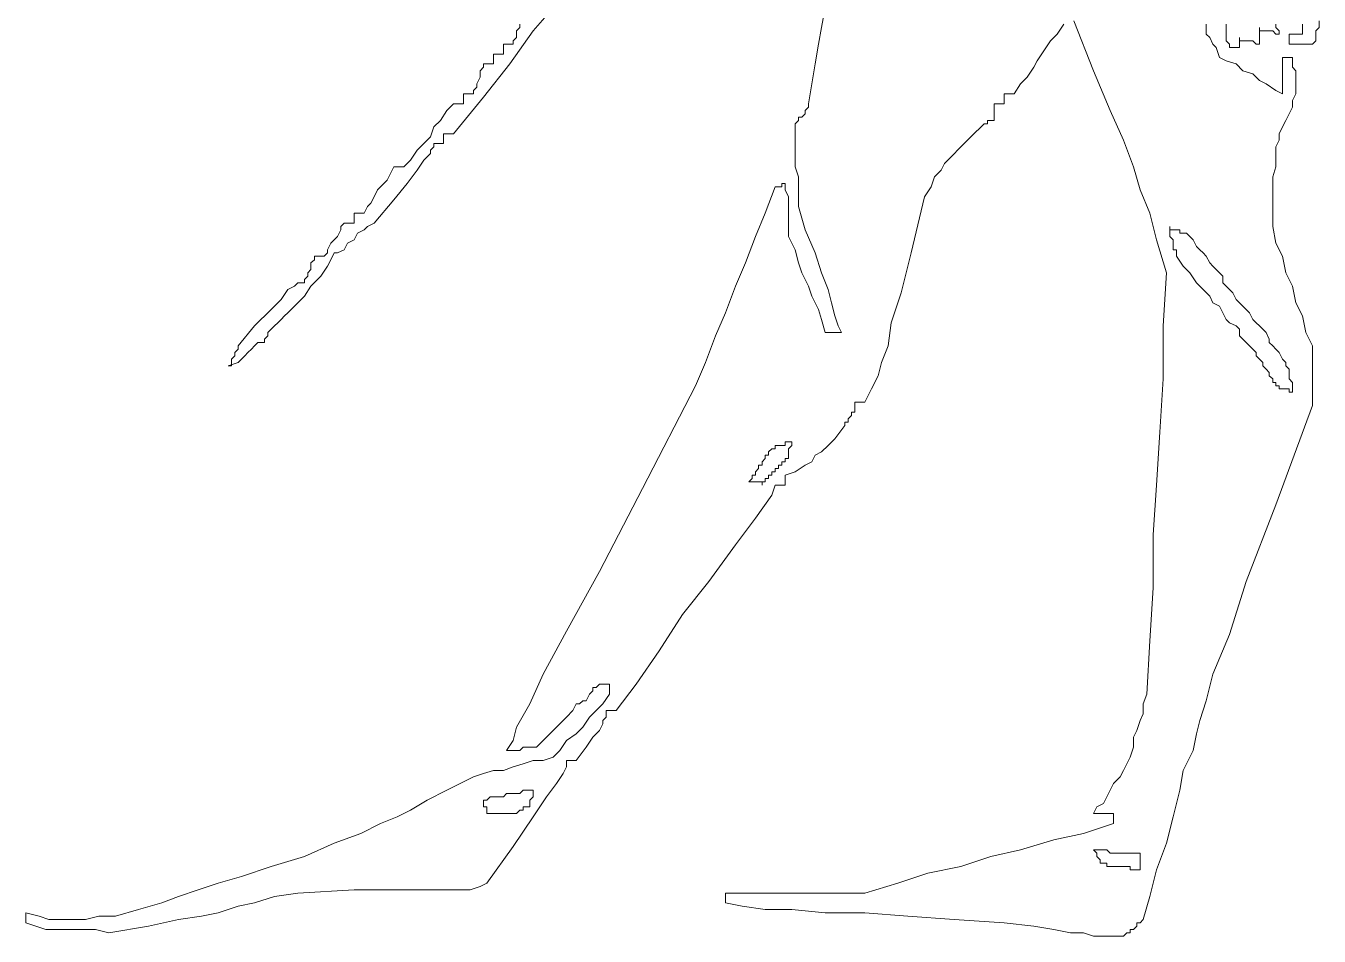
# Model space of a CAD drawing. Header units: millimetres. Extents: x 351279 to 387190, y -1289537 to -1277077.
# Drawn here: x 384714.2 to 384843.9, y -1285904 to -1285812.7 of the extents above; entities that cross this region are included whole.
import ezdxf

# ---------------------------------------------------------------- set-up
doc = ezdxf.new("R2010")
doc.units = ezdxf.units.MM
doc.header["$LTSCALE"] = 20
doc.layers.add('细实线', color=97, linetype='Continuous', lineweight=13)

# ---------------------------------------------------------------- blocks, each defined once
blk = doc.blocks.new('A$C263D1E79')
at = {"color": 5}
for points in [[(5.422, 0), (5.389, 0.033), (5.356, 0.033), (5.356, 0.067), (5.323, 0.067), (5.289, 0.1), (5.289, 0.133), (5.256, 0.133), (5.223, 0.166), (5.156, 0.399), (5.09, 0.665), (4.99, 0.931), (4.923, 1.198), (4.857, 1.464), (4.824, 1.663), (4.757, 1.796), (4.724, 1.863), (4.691, 2.029), (4.657, 2.162), (4.591, 2.362), (4.524, 2.628), (4.358, 3.027), (4.192, 3.559), (3.892, 4.325), (3.526, 5.323), (3.526, 5.389), (3.526, 5.456), (3.526, 5.522), (3.526, 5.622), (3.526, 5.688), (3.526, 5.755), (3.526, 5.822), (3.526, 5.921), (3.593, 6.054), (3.626, 6.221), (3.693, 6.354), (3.726, 6.52), (3.792, 6.653), (3.826, 6.82), (3.892, 6.953), (3.925, 7.119), (3.925, 7.219), (3.925, 7.319), (3.925, 7.385), (3.925, 7.485), (3.925, 7.618), (3.892, 7.718), (3.892, 7.818), (3.892, 7.917), (3.859, 7.984), (3.859, 8.05), (3.826, 8.117), (3.792, 8.183), (3.759, 8.25), (3.726, 8.316), (3.726, 8.383), (3.693, 8.45), (3.693, 8.483), (3.693, 8.549), (3.693, 8.583), (3.693, 8.616), (3.693, 8.682), (3.726, 8.716), (3.726, 8.749), (3.726, 8.815), (3.759, 8.815), (3.792, 8.815), (3.826, 8.815), (3.826, 8.749), (3.826, 8.716), (3.826, 8.682), (3.826, 8.616), (3.826, 8.583), (3.826, 8.549), (3.826, 8.483), (3.826, 8.45), (3.892, 8.483), (3.992, 8.549), (4.058, 8.583), (4.125, 8.649), (4.225, 8.682), (4.291, 8.749), (4.391, 8.782), (4.458, 8.815), (4.491, 8.915), (4.524, 8.949), (4.557, 9.015), (4.591, 9.048), (4.591, 9.082), (4.591, 9.148)], [(4.391, 9.148), (4.391, 9.115), (4.391, 9.082), (4.391, 9.048), (4.391, 9.015), (4.391, 8.982), (4.358, 8.949), (4.358, 8.915), (4.325, 8.915), (4.291, 8.915), (4.258, 8.915), (4.258, 8.949), (4.258, 8.982), (4.258, 9.015), (4.258, 8.982), (4.225, 8.982), (4.192, 8.982), (4.158, 8.982), (4.125, 8.982), (4.092, 8.949), (4.058, 8.949), (4.058, 8.982), (4.058, 9.015), (4.058, 9.048), (4.058, 9.082), (4.058, 9.115), (4.058, 9.082), (4.025, 9.082), (3.992, 9.082), (3.959, 9.082), (3.925, 9.082), (3.892, 9.048), (3.859, 9.048), (3.859, 9.082), (3.892, 9.115), (3.892, 9.148)], [(3.626, 9.148), (3.626, 9.115), (3.626, 9.082), (3.626, 9.048), (3.659, 9.048), (3.693, 9.048), (3.726, 9.048), (3.759, 9.048), (3.759, 9.015), (3.759, 8.982), (3.759, 8.949), (3.726, 8.949), (3.693, 8.949), (3.659, 8.949), (3.626, 8.949), (3.593, 8.949), (3.559, 8.949), (3.526, 8.949), (3.493, 8.982), (3.493, 9.048), (3.493, 9.082), (3.46, 9.115), (3.46, 9.181)], [(11.477, 9.148), (11.477, 9.115), (11.51, 9.082), (11.51, 9.048), (11.51, 9.015), (11.543, 8.982), (11.543, 8.949), (11.577, 8.949), (11.61, 8.949), (11.643, 8.949), (11.643, 8.915), (11.643, 8.882), (11.643, 8.849), (11.676, 8.849), (11.71, 8.849), (11.743, 8.849), (11.743, 8.815), (11.743, 8.782), (11.743, 8.749), (11.776, 8.749), (11.809, 8.749), (11.843, 8.749), (11.843, 8.716), (11.876, 8.682), (11.876, 8.649), (11.876, 8.616), (11.909, 8.549), (11.909, 8.516), (11.942, 8.483), (11.942, 8.45), (11.976, 8.45), (12.009, 8.45), (12.042, 8.45), (12.042, 8.416), (12.042, 8.383), (12.042, 8.35), (12.076, 8.35), (12.109, 8.35), (12.142, 8.35), (12.209, 8.283), (12.275, 8.183), (12.342, 8.117), (12.375, 8.017), (12.441, 7.951), (12.508, 7.884), (12.575, 7.784), (12.641, 7.718), (12.674, 7.718), (12.708, 7.718), (12.741, 7.718), (12.774, 7.651), (12.807, 7.585), (12.841, 7.551), (12.907, 7.485), (12.94, 7.418), (12.974, 7.352), (13.007, 7.319), (13.04, 7.252), (13.074, 7.252), (13.107, 7.252), (13.14, 7.252), (13.14, 7.219), (13.14, 7.185), (13.14, 7.152), (13.173, 7.152), (13.207, 7.152), (13.24, 7.152), (13.273, 7.119), (13.273, 7.086), (13.306, 7.019), (13.34, 6.986), (13.373, 6.953), (13.406, 6.886), (13.406, 6.853), (13.439, 6.82), (13.473, 6.82), (13.506, 6.82), (13.539, 6.82), (13.539, 6.786), (13.573, 6.753), (13.573, 6.72), (13.573, 6.686), (13.606, 6.653), (13.606, 6.62), (13.639, 6.587), (13.639, 6.553), (13.672, 6.553), (13.706, 6.553), (13.739, 6.52), (13.805, 6.487), (13.872, 6.387), (13.972, 6.287), (14.138, 6.121), (14.304, 5.921), (14.304, 5.888), (14.338, 5.855), (14.338, 5.822), (14.371, 5.788), (14.371, 5.755), (14.371, 5.722), (14.404, 5.722), (14.304, 5.755), (14.238, 5.822), (14.205, 5.855), (14.171, 5.888), (14.138, 5.921), (14.105, 5.955), (14.072, 5.955), (14.038, 5.955), (14.038, 5.988), (14.005, 6.021), (14.005, 6.054), (13.972, 6.088), (13.938, 6.121), (13.905, 6.154), (13.872, 6.187), (13.839, 6.221), (13.805, 6.254), (13.739, 6.321), (13.639, 6.42), (13.573, 6.52), (13.473, 6.62), (13.406, 6.72), (13.373, 6.786), (13.34, 6.853), (13.306, 6.853), (13.24, 6.886), (13.207, 6.953), (13.14, 6.986), (13.107, 7.052), (13.04, 7.086), (13.007, 7.119), (12.94, 7.152), (12.741, 7.385), (12.608, 7.551), (12.508, 7.684), (12.441, 7.784), (12.375, 7.851), (12.375, 7.884), (12.342, 7.917), (12.342, 7.951), (12.308, 7.951), (12.275, 7.951), (12.242, 7.951), (12.242, 7.984), (12.242, 8.017), (12.242, 8.05), (12.209, 8.05), (12.175, 8.05), (12.142, 8.05), (11.843, 8.416), (11.577, 8.749), (11.344, 9.082), (11.111, 9.348)], [(8.416, 9.314), (8.45, 9.115), (8.483, 8.949), (8.516, 8.749), (8.549, 8.549), (8.583, 8.35), (8.583, 8.316), (8.616, 8.283), (8.616, 8.25), (8.649, 8.217), (8.682, 8.217), (8.682, 8.183), (8.716, 8.15), (8.716, 8.117), (8.716, 8.017), (8.716, 7.917), (8.716, 7.818), (8.716, 7.718), (8.682, 7.618), (8.682, 7.518), (8.682, 7.418), (8.682, 7.319), (8.616, 7.086), (8.516, 6.853), (8.45, 6.653), (8.383, 6.487), (8.35, 6.354), (8.316, 6.221), (8.283, 6.121), (8.25, 6.054), (8.283, 6.054), (8.316, 6.054), (8.35, 6.054), (8.383, 6.054), (8.416, 6.054), (8.45, 6.187), (8.483, 6.287), (8.549, 6.42), (8.583, 6.52), (8.649, 6.653), (8.682, 6.753), (8.716, 6.886), (8.782, 7.019), (8.782, 7.086), (8.782, 7.152), (8.782, 7.219), (8.782, 7.285), (8.782, 7.352), (8.782, 7.418), (8.815, 7.485), (8.815, 7.551), (8.849, 7.551), (8.849, 7.518), (8.882, 7.518), (8.915, 7.518), (9.015, 7.252), (9.115, 7.019), (9.215, 6.753), (9.314, 6.52), (9.414, 6.254), (9.514, 6.021), (9.614, 5.755), (9.714, 5.522), (10.246, 4.491), (10.678, 3.659), (11.011, 3.06), (11.244, 2.628), (11.377, 2.329), (11.51, 2.096), (11.543, 1.963), (11.61, 1.863), (11.543, 1.863), (11.51, 1.863), (11.477, 1.863), (11.443, 1.896), (11.41, 1.896), (11.377, 1.896), (11.344, 1.896), (11.31, 1.896), (11.177, 2.029), (11.078, 2.129), (11.011, 2.196), (10.945, 2.262), (10.911, 2.329), (10.878, 2.329), (10.845, 2.362), (10.811, 2.362), (10.778, 2.428), (10.745, 2.462), (10.745, 2.495), (10.712, 2.495), (10.678, 2.528), (10.645, 2.528), (10.612, 2.528), (10.579, 2.528), (10.579, 2.495), (10.579, 2.462), (10.579, 2.428), (10.645, 2.329), (10.712, 2.262), (10.778, 2.196), (10.845, 2.096), (10.911, 2.029), (11.011, 1.963), (11.078, 1.863), (11.144, 1.796), (11.244, 1.763), (11.344, 1.763), (11.443, 1.73), (11.543, 1.697), (11.643, 1.663), (11.743, 1.663), (11.843, 1.63), (11.942, 1.597), (12.209, 1.464), (12.408, 1.364), (12.575, 1.264), (12.708, 1.198), (12.874, 1.131), (13.074, 1.031), (13.34, 0.931), (13.639, 0.798), (13.972, 0.699), (14.271, 0.599), (14.504, 0.532), (14.704, 0.466), (14.903, 0.399), (15.069, 0.333), (15.302, 0.266), (15.535, 0.2), (15.702, 0.2), (15.835, 0.166), (15.934, 0.166), (16.034, 0.166), (16.101, 0.166), (16.201, 0.166), (16.3, 0.2), (16.433, 0.233), (16.433, 0.2), (16.433, 0.166), (16.433, 0.133), (16.334, 0.1), (16.234, 0.067), (16.134, 0.067), (16.067, 0.067), (15.968, 0.067), (15.868, 0.067), (15.735, 0.067), (15.602, 0.033), (15.203, 0.1), (14.903, 0.166), (14.67, 0.2), (14.504, 0.233), (14.304, 0.299), (14.138, 0.333), (13.938, 0.399), (13.706, 0.432), (13.14, 0.466), (12.741, 0.466), (12.441, 0.466), (12.209, 0.466), (12.076, 0.466), (11.976, 0.466), (11.876, 0.499), (11.809, 0.532), (11.543, 0.898), (11.344, 1.198), (11.211, 1.397), (11.111, 1.53), (11.044, 1.63), (11.011, 1.697), (11.011, 1.73), (11.011, 1.763), (10.978, 1.763), (10.945, 1.763), (10.911, 1.763), (10.811, 1.896), (10.745, 1.996), (10.678, 2.062), (10.645, 2.129), (10.645, 2.162), (10.612, 2.196), (10.612, 2.229), (10.612, 2.262), (10.579, 2.262), (10.545, 2.262), (10.512, 2.262), (10.312, 2.528), (10.08, 2.861), (9.847, 3.227), (9.581, 3.559), (9.314, 3.925), (9.115, 4.192), (8.949, 4.424), (8.915, 4.524), (8.882, 4.524), (8.849, 4.524), (8.815, 4.524), (8.815, 4.557), (8.815, 4.591), (8.815, 4.624), (8.716, 4.657), (8.616, 4.724), (8.549, 4.757), (8.516, 4.824), (8.45, 4.857), (8.383, 4.923), (8.316, 4.99), (8.217, 5.123), (8.217, 5.156), (8.183, 5.156), (8.183, 5.189), (8.15, 5.223), (8.15, 5.256), (8.117, 5.256), (8.117, 5.323), (8.117, 5.356), (8.084, 5.356), (8.05, 5.356), (8.017, 5.356), (7.951, 5.489), (7.884, 5.622), (7.851, 5.755), (7.784, 5.921), (7.751, 6.154), (7.651, 6.454), (7.551, 6.853), (7.418, 7.418), (7.352, 7.518), (7.319, 7.618), (7.252, 7.684), (7.219, 7.751), (7.152, 7.818), (7.052, 7.917), (6.953, 8.017), (6.82, 8.15), (6.786, 8.15), (6.786, 8.183), (6.753, 8.183), (6.72, 8.183), (6.72, 8.217), (6.72, 8.25), (6.72, 8.283), (6.72, 8.316), (6.72, 8.35), (6.686, 8.35), (6.653, 8.35), (6.62, 8.35), (6.62, 8.383), (6.62, 8.416), (6.62, 8.45), (6.587, 8.45), (6.553, 8.45), (6.52, 8.45), (6.454, 8.549), (6.387, 8.616), (6.321, 8.716), (6.287, 8.782), (6.221, 8.882), (6.154, 8.982), (6.088, 9.048), (6.021, 9.148)], [(5.921, 9.181), (5.722, 8.682), (5.555, 8.283), (5.422, 7.984), (5.323, 7.718), (5.256, 7.485), (5.156, 7.252), (5.09, 6.986), (4.99, 6.653), (5.023, 6.121), (5.023, 5.589), (5.056, 5.056), (5.09, 4.524), (5.123, 4.025), (5.123, 3.493), (5.156, 2.961), (5.189, 2.428), (5.223, 2.329), (5.223, 2.229), (5.256, 2.162), (5.289, 2.062), (5.323, 1.996), (5.323, 1.896), (5.356, 1.796), (5.389, 1.73), (5.422, 1.663), (5.456, 1.597), (5.522, 1.53), (5.555, 1.464), (5.589, 1.397), (5.622, 1.331), (5.688, 1.297), (5.722, 1.231), (5.688, 1.231), (5.655, 1.231), (5.622, 1.231), (5.589, 1.231), (5.555, 1.231), (5.522, 1.231), (5.522, 1.198), (5.522, 1.164), (5.522, 1.131), (5.822, 1.031), (6.121, 0.965), (6.454, 0.865), (6.753, 0.798), (7.052, 0.699), (7.385, 0.632), (7.684, 0.532), (8.017, 0.432), (8.183, 0.432), (8.35, 0.432), (8.516, 0.432), (8.716, 0.432), (8.882, 0.432), (9.048, 0.432), (9.215, 0.432), (9.414, 0.432), (9.414, 0.399), (9.414, 0.366), (9.414, 0.333), (9.248, 0.299), (9.015, 0.266), (8.749, 0.266), (8.416, 0.233), (8.017, 0.233), (7.585, 0.2), (7.119, 0.166), (6.62, 0.133), (6.321, 0.1), (6.121, 0.067), (5.955, 0.033), (5.822, 0.033), (5.722, 0), (5.622, 0), (5.522, 0), (5.422, 0), (5.422, 0)], [(3.726, 5.456), (3.726, 5.489), (3.726, 5.522), (3.726, 5.555), (3.759, 5.589), (3.759, 5.622), (3.759, 5.655), (3.759, 5.688), (3.792, 5.722), (3.792, 5.755), (3.826, 5.788), (3.859, 5.855), (3.892, 5.888), (3.925, 5.921), (3.959, 5.955), (3.959, 5.988), (3.992, 6.054), (4.025, 6.088), (4.058, 6.121), (4.092, 6.154), (4.125, 6.187), (4.158, 6.254), (4.192, 6.287), (4.225, 6.321), (4.258, 6.354), (4.291, 6.387), (4.325, 6.454), (4.358, 6.487), (4.391, 6.52), (4.424, 6.553), (4.424, 6.62), (4.458, 6.653), (4.491, 6.686), (4.524, 6.72), (4.557, 6.753), (4.591, 6.82), (4.624, 6.853), (4.657, 6.886), (4.691, 6.919), (4.724, 6.986), (4.757, 7.019), (4.79, 7.052), (4.824, 7.052), (4.857, 7.052), (4.857, 7.086), (4.89, 7.086), (4.923, 7.086), (4.957, 7.086), (4.957, 7.119), (4.957, 7.086), (4.957, 7.052), (4.957, 7.019), (4.923, 6.986), (4.923, 6.953), (4.923, 6.919), (4.923, 6.886), (4.89, 6.886), (4.89, 6.853), (4.89, 6.82), (4.824, 6.72), (4.757, 6.653), (4.691, 6.553), (4.624, 6.487), (4.557, 6.42), (4.524, 6.354), (4.458, 6.321), (4.424, 6.254), (4.391, 6.187), (4.358, 6.154), (4.291, 6.121), (4.258, 6.088), (4.258, 6.021), (4.225, 5.988), (4.192, 5.955), (4.158, 5.921), (4.125, 5.888), (4.092, 5.855), (4.092, 5.822), (4.058, 5.788), (4.025, 5.755), (4.025, 5.722), (3.992, 5.688), (3.959, 5.655), (3.959, 5.622), (3.925, 5.589), (3.925, 5.555), (3.892, 5.555), (3.892, 5.522), (3.859, 5.522), (3.859, 5.489), (3.826, 5.489), (3.792, 5.489), (3.759, 5.489), (3.759, 5.456), (3.726, 5.456), (3.726, 5.456)], [(9.048, 4.524), (9.048, 4.557), (9.015, 4.557), (9.015, 4.591), (8.982, 4.591), (8.982, 4.624), (8.949, 4.624), (8.949, 4.657), (8.915, 4.657), (8.915, 4.691), (8.882, 4.691), (8.882, 4.724), (8.849, 4.724), (8.849, 4.757), (8.815, 4.757), (8.815, 4.79), (8.782, 4.79), (8.782, 4.824), (8.782, 4.857), (8.782, 4.89), (8.749, 4.923), (8.749, 4.957), (8.782, 4.957), (8.815, 4.957), (8.815, 4.923), (8.849, 4.923), (8.882, 4.923), (8.915, 4.923), (8.915, 4.89), (8.949, 4.89), (8.982, 4.857), (8.982, 4.824), (9.015, 4.824), (9.015, 4.79), (9.048, 4.757), (9.048, 4.724), (9.082, 4.724), (9.082, 4.691), (9.115, 4.657), (9.115, 4.624), (9.148, 4.624), (9.148, 4.591), (9.181, 4.557), (9.148, 4.557), (9.115, 4.557), (9.082, 4.557), (9.048, 4.557), (9.048, 4.524), (9.048, 4.524)], [(11.51, 1.231), (11.477, 1.264), (11.443, 1.264), (11.443, 1.297), (11.41, 1.297), (11.377, 1.297), (11.377, 1.331), (11.377, 1.364), (11.344, 1.397), (11.344, 1.43), (11.344, 1.464), (11.377, 1.464), (11.41, 1.464), (11.443, 1.464), (11.477, 1.43), (11.51, 1.43), (11.543, 1.43), (11.577, 1.43), (11.61, 1.43), (11.643, 1.397), (11.676, 1.397), (11.71, 1.397), (11.743, 1.397), (11.776, 1.397), (11.809, 1.364), (11.843, 1.364), (11.843, 1.331), (11.843, 1.297), (11.809, 1.297), (11.809, 1.264), (11.809, 1.231), (11.776, 1.231), (11.743, 1.231), (11.71, 1.231), (11.676, 1.231), (11.643, 1.231), (11.61, 1.231), (11.577, 1.231), (11.543, 1.231), (11.51, 1.231), (11.51, 1.231)], [(5.256, 0.665), (5.256, 0.699), (5.256, 0.732), (5.256, 0.765), (5.256, 0.798), (5.256, 0.832), (5.289, 0.832), (5.323, 0.832), (5.356, 0.832), (5.389, 0.832), (5.422, 0.832), (5.456, 0.832), (5.489, 0.832), (5.522, 0.832), (5.555, 0.832), (5.589, 0.865), (5.622, 0.865), (5.655, 0.865), (5.688, 0.865), (5.722, 0.865), (5.688, 0.832), (5.688, 0.798), (5.655, 0.765), (5.655, 0.732), (5.622, 0.732), (5.589, 0.732), (5.589, 0.699), (5.555, 0.699), (5.522, 0.699), (5.489, 0.699), (5.456, 0.699), (5.422, 0.699), (5.389, 0.699), (5.356, 0.699), (5.356, 0.665), (5.323, 0.665), (5.289, 0.665), (5.256, 0.665), (5.256, 0.665)]]:
    blk.add_lwpolyline(points, dxfattribs=at)
blk = doc.blocks.new('A$C54E53464')
at = {"color": 4, "linetype": 'ByBlock', "xscale": -10, "yscale": 10, "zscale": 10}
blk.add_blockref('A$C263D1E79', (164.33, 0), dxfattribs=at)
blk = doc.blocks.new('A$C7058608B')
at = {"color": 4, "linetype": 'ByBlock'}
blk.add_blockref('A$C54E53464', (0, 0), dxfattribs=at)

msp = doc.modelspace()

# ---------------------------------------------------------------- block references
at = {"layer": '细实线'}
msp.add_blockref('A$C7058608B', (384714.154, -1285903.97, 13491.539), dxfattribs=at)

doc.saveas('drawing.dxf')
